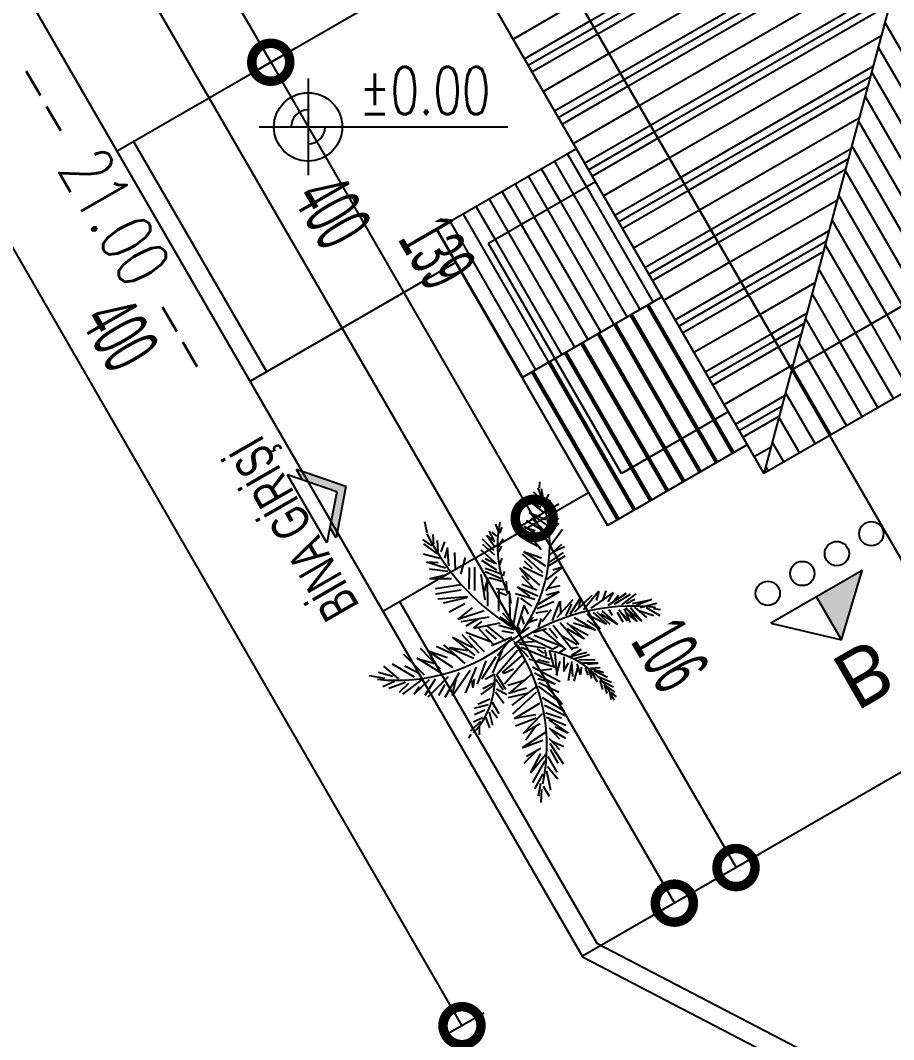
# Model space of a CAD drawing. Extents: x 3907.4 to 3911.57, y -3054.42 to -3053.7.
# Drawn here: x 3907.4806 to 3907.5265, y -3053.9527 to -3053.899 of the extents above; entities that cross this region are included whole.
import ezdxf
from ezdxf.enums import TextEntityAlignment as Align

# ---------------------------------------------------------------- set-up
doc = ezdxf.new("R2010")
doc.units = 0
doc.header["$LTSCALE"] = 2
doc.header["$MEASUREMENT"] = 0
doc.linetypes.add('ACAD_ISO03W100', pattern=[30, 12, -18])
doc.layers.get('0').update_dxf_attribs({"linetype": 'CONTINUOUS'})
for name, color, linetype in [('ARAZİ', 7, 'CONTINUOUS'), ('AĞAÇ', 9, 'CONTINUOUS'), ('MB', 11, 'CONTINUOUS'), ('OLÇÜ', 6, 'CONTINUOUS'), ('TEXT', 11, 'CONTINUOUS'), ('YAKLASMA', 6, 'CONTINUOUS'), ('ÇATI', 7, 'CONTINUOUS'), ('ÇATI TARAMA', 9, 'CONTINUOUS'), ('ÖLÇÜ İZİ', 9, 'CONTINUOUS')]:
    doc.layers.add(name, color=color, linetype=linetype)
doc.styles.add('İSİM', font='comicbd.ttf')
doc.styles.add('KAPı-PEN', font='simplex.shx', dxfattribs={"width": 0.7, "height": 10})
doc.styles.add('MAHAL', font='stylu.ttf', dxfattribs={"width": 0.7, "height": 20})
doc.styles.add('ÖLÇÜ', font='stylu.ttf', dxfattribs={"width": 0.5})

msp = doc.modelspace()

# ---------------------------------------------------------------- hatches: boundary and pattern name
at = {"layer": 'TEXT'}
for points in [[(3907.496860751379, -3053.925690677854), (3907.497177754909, -3053.926239767997), (3907.497699151517, -3053.92354277512), (3907.495102822713, -3053.922645723425), (3907.495419826243, -3053.923194813568), (3907.497222832357, -3053.923817766134)], [(3907.522486550626, -3053.929352860084), (3907.524892327323, -3053.927963944776), (3907.523797557723, -3053.931623689922)]]:
    msp.add_hatch(color=256, dxfattribs=at).paths.add_polyline_path(points)

# ---------------------------------------------------------------- linework, layer by layer
at = {"color": 0, "linetype": 'ByBlock', "const_width": 0.002}
for points in [[(3907.493867272793, -3053.901402531313, 1), (3907.493617280962, -3053.900969513894, 1)], [(3907.493617280962, -3053.900969513894, 1), (3907.493867272793, -3053.901402531313, 1)], [(3907.507741819403, -3053.925434998027, 1), (3907.507491827572, -3053.925001980608, 1)], [(3907.507491827572, -3053.925001980608, 1), (3907.507741819403, -3053.925434998027, 1)], [(3907.518116480382, -3053.943405220885, 1), (3907.518366472213, -3053.943838238303, 1)], [(3907.514868849745, -3053.945280159616, 1), (3907.515118841576, -3053.945713177034, 1)], [(3907.503686972601, -3053.951735738124, 1), (3907.503936964432, -3053.952168755543, 1)]]:
    msp.add_lwpolyline(points, format="xyb", close=True, dxfattribs=at)
at = {"layer": 'ARAZİ', "color": 7}
for p, q in [((3907.510184273352, -3053.948353011288), (3907.457686911353, -3053.857420951288)), ((3907.739140695352, -3054.067443851288), (3907.510184273352, -3053.948353011288))]:
    msp.add_line(p, q, dxfattribs=at)
at = {"layer": 'ARAZİ', "color": 2}
for p, q in [((3907.485650582591, -3053.905857560938), (3907.503837314158, -3053.895357904044)), ((3907.492650353854, -3053.91798204865), (3907.50347578931, -3053.91173225288)), ((3907.499650125116, -3053.930106536362), (3907.510475560573, -3053.923856740591))]:
    msp.add_line(p, q, dxfattribs=at)
at = {"layer": 'ARAZİ'}
for p, q in [((3907.486516617427, -3053.905357577277), (3907.49351638869, -3053.917482064988)), ((3907.500516159953, -3053.9296065527), (3907.510904481319, -3053.947600437074)), ((3907.510904481319, -3053.947600437074), (3907.612546435779, -3054.000469125491))]:
    msp.add_line(p, q, dxfattribs=at)
at = {"layer": 'AĞAÇ', "ltscale": 0.11}
for p, q in [((3907.507894909792, -3053.923611577154), (3907.507917413407, -3053.923292265924)), ((3907.507563119024, -3053.923829016428), (3907.508013986394, -3053.924223549946)), ((3907.507987426962, -3053.923643097141), (3907.508147198085, -3053.924489148139)), ((3907.508123184146, -3053.924914704431), (3907.507446569897, -3053.924374418624)), ((3907.507535268999, -3053.924427565109), (3907.507960597485, -3053.924624299059)), ((3907.50769573144, -3053.924046283578), (3907.508094487171, -3053.92454353642)), ((3907.508420267296, -3053.924262674861), (3907.50818532846, -3053.924649038235)), ((3907.508366751555, -3053.92394442119), (3907.508189439821, -3053.924314238709)), ((3907.508447248223, -3053.924264399312), (3907.508238795087, -3053.924675238321)), ((3907.508294357623, -3053.925575342933), (3907.507350684047, -3053.924909649981)), ((3907.507369519822, -3053.924915238337), (3907.508228072341, -3053.925285477399)), ((3907.508671461748, -3053.924667764999), (3907.508327636569, -3053.925325036652)), ((3907.501828599565, -3053.925389305973), (3907.501959069623, -3053.925967238068)), ((3907.507198278601, -3053.925327975101), (3907.508133218971, -3053.925892662237)), ((3907.508272152117, -3053.925994498968), (3907.507473408542, -3053.925206092917)), ((3907.508913876006, -3053.925473137526), (3907.50835356893, -3053.926159906895)), ((3907.508895307024, -3053.925227774402), (3907.508404066467, -3053.925682287479)), ((3907.505530820702, -3053.926447125786), (3907.505258973559, -3053.92589483605)), ((3907.505385698278, -3053.925938013329), (3907.505627753211, -3053.926161918404)), ((3907.5055786244, -3053.925526390986), (3907.505713917087, -3053.925908399914)), ((3907.505916354986, -3053.925676814349), (3907.505787424614, -3053.926004160053)), ((3907.508156825204, -3053.926333806414), (3907.507079312867, -3053.925656932707)), ((3907.507133983104, -3053.925707693889), (3907.507668193386, -3053.925850834209)), ((3907.509107557205, -3053.925814473151), (3907.508474164952, -3053.926665640536)), ((3907.501730260241, -3053.92633672092), (3907.502222760294, -3053.926659396558)), ((3907.501790711732, -3053.92656382424), (3907.502508647548, -3053.927083770814)), ((3907.502336553878, -3053.926577702507), (3907.502288113818, -3053.926062135141)), ((3907.502550582276, -3053.926960388381), (3907.502523116585, -3053.92638313153)), ((3907.50289547152, -3053.926459387487), (3907.502690722626, -3053.926985599574)), ((3907.505496304238, -3053.926912717896), (3907.504886100538, -3053.926315866413)), ((3907.505550157278, -3053.926754268536), (3907.505109444817, -3053.926126767118)), ((3907.505130728638, -3053.92613265516), (3907.505524255573, -3053.926461066194)), ((3907.505965483796, -3053.926312341766), (3907.505687655592, -3053.92676575448)), ((3907.507176722023, -3053.926344135495), (3907.507764110748, -3053.926673815872)), ((3907.507441385058, -3053.926175188891), (3907.507987918473, -3053.926853707871)), ((3907.508430082878, -3053.927149690359), (3907.509072117907, -3053.926576810272)), ((3907.501766985952, -3053.927089230223), (3907.502651435189, -3053.927321722664)), ((3907.503048712938, -3053.926770715579), (3907.502890392733, -3053.927312738821)), ((3907.503035968799, -3053.926747154973), (3907.503102306691, -3053.927716264534)), ((3907.503419483034, -3053.92701363627), (3907.503452946434, -3053.927906033508)), ((3907.505640164868, -3053.927633558469), (3907.504829728897, -3053.926897769565)), ((3907.505537183017, -3053.927156480415), (3907.504916205746, -3053.92659132027)), ((3907.505889144695, -3053.926692966224), (3907.505739303004, -3053.926977828103)), ((3907.508074246243, -3053.928095426057), (3907.506998569281, -3053.927109414402)), ((3907.508230890641, -3053.927735771023), (3907.507061167286, -3053.926975861129)), ((3907.50708759644, -3053.926987466147), (3907.507993043417, -3053.927295948301)), ((3907.508355468503, -3053.92757171012), (3907.509162181579, -3053.92702051385)), ((3907.509213971738, -3053.926714327448), (3907.508646339249, -3053.926974384095)), ((3907.501949873802, -3053.927512926791), (3907.502947196479, -3053.927818295375)), ((3907.501981949285, -3053.9275085117), (3907.502563280723, -3053.92755109856)), ((3907.503976219325, -3053.927281055142), (3907.503730625046, -3053.928156100943)), ((3907.505638273044, -3053.92795113985), (3907.504858264325, -3053.927437879905)), ((3907.505545120075, -3053.927601176119), (3907.505028073476, -3053.92735429672)), ((3907.505906593554, -3053.927317698709), (3907.505777346102, -3053.927697966867)), ((3907.507529630419, -3053.927875461395), (3907.507099422194, -3053.927470748685)), ((3907.50833389002, -3053.927736448712), (3907.509243602499, -3053.927185930129)), ((3907.50210222847, -3053.927874604092), (3907.503059451794, -3053.927994217165)), ((3907.502147278043, -3053.928394009096), (3907.503009293658, -3053.928182414266)), ((3907.504197113601, -3053.928949718744), (3907.504203855924, -3053.927816213615)), ((3907.504461693613, -3053.927796255573), (3907.504462201407, -3053.929014270929)), ((3907.505038400958, -3053.929511690813), (3907.504819707542, -3053.928180914747)), ((3907.505034744633, -3053.928010712189), (3907.505879066182, -3053.928386773038)), ((3907.505035692598, -3053.927851925674), (3907.505859416633, -3053.928132561094)), ((3907.506039994417, -3053.928017289016), (3907.505975059796, -3053.928260358077)), ((3907.507904675111, -3053.928746735181), (3907.506859530474, -3053.927822753585)), ((3907.506896324759, -3053.927855115858), (3907.507327008995, -3053.928455302032)), ((3907.508062838903, -3053.928280840995), (3907.507025425943, -3053.927789722803)), ((3907.509106083966, -3053.927793019366), (3907.508267918372, -3053.928436755772)), ((3907.509106751791, -3053.927791995398), (3907.508601799108, -3053.927943850705)), ((3907.503262997959, -3053.928407745334), (3907.502109337893, -3053.928410504786)), ((3907.503755498012, -3053.928730420975), (3907.502415274407, -3053.928927762197)), ((3907.505171898021, -3053.928336205979), (3907.504981554552, -3053.929048700422)), ((3907.505180580402, -3053.929852683415), (3907.505158625749, -3053.928348010275)), ((3907.505244488729, -3053.928329686386), (3907.505920575847, -3053.928524671499)), ((3907.506132207659, -3053.928526055963), (3907.506150600377, -3053.928991993582)), ((3907.506956003961, -3053.928251161195), (3907.507549435941, -3053.928867931623)), ((3907.507748644729, -3053.929003336217), (3907.506957325822, -3053.928699320566)), ((3907.508222325974, -3053.929027050657), (3907.508803598348, -3053.928278585892)), ((3907.50376414487, -3053.929008716625), (3907.502423917159, -3053.929206049495)), ((3907.505611380665, -3053.928914358472), (3907.506055555585, -3053.928959611231)), ((3907.506159481269, -3053.929277894419), (3907.505673801672, -3053.929094740758)), ((3907.505745547533, -3053.930114006682), (3907.505773255153, -3053.928918806158)), ((3907.506277330059, -3053.929035168419), (3907.506389823711, -3053.929692283253)), ((3907.506350302901, -3053.930612604106), (3907.50632805119, -3053.929159453077)), ((3907.507653065032, -3053.929487051373), (3907.506635079078, -3053.929191853629)), ((3907.507798306171, -3053.929312819631), (3907.50671956255, -3053.928842034765)), ((3907.50675079343, -3053.928854949698), (3907.507376027793, -3053.929340032245)), ((3907.508922354032, -3053.929093459925), (3907.507754224953, -3053.929796858658)), ((3907.508936159596, -3053.92909422931), (3907.508268228387, -3053.929268288569)), ((3907.508969111096, -3053.928768602841), (3907.508347847621, -3053.928919701757)), ((3907.509750398674, -3053.930149984879), (3907.510672438686, -3053.92925948116)), ((3907.510204337666, -3053.930029289162), (3907.511023981485, -3053.929035069445)), ((3907.510606467038, -3053.929959788222), (3907.511785692367, -3053.929122493193)), ((3907.511014486382, -3053.929076788545), (3907.510879846289, -3053.929549149307)), ((3907.51137920826, -3053.929032621627), (3907.511189788064, -3053.929589963246)), ((3907.511774125043, -3053.929128300981), (3907.51149206505, -3053.929615217818)), ((3907.511503545855, -3053.929800770971), (3907.512475549306, -3053.929168226114)), ((3907.511833514302, -3053.929741106201), (3907.512681237854, -3053.929221089338)), ((3907.512235030515, -3053.929774648459), (3907.512980065778, -3053.929202435261)), ((3907.504112319014, -3053.929351056253), (3907.502535564277, -3053.929485012038)), ((3907.502837546527, -3053.929678600004), (3907.504064518934, -3053.929384058405)), ((3907.503144944374, -3053.930146086657), (3907.503954021422, -3053.929709169474)), ((3907.50654520629, -3053.930747844983), (3907.506790320938, -3053.929368574099)), ((3907.506697867967, -3053.931057995288), (3907.507096871469, -3053.929782777516)), ((3907.507496416551, -3053.929846698055), (3907.506901530256, -3053.92942030153)), ((3907.507318806855, -3053.930268048481), (3907.507084724258, -3053.929792481894)), ((3907.508641131796, -3053.92961717586), (3907.507773661054, -3053.929992785013)), ((3907.5085838029, -3053.930595770217), (3907.508970785046, -3053.92960902138)), ((3907.508832048406, -3053.93042221372), (3907.509661562154, -3053.929500184106)), ((3907.508987486553, -3053.929591077456), (3907.508991221673, -3053.93026604957)), ((3907.509285675427, -3053.930353047447), (3907.50959835512, -3053.929736788929)), ((3907.509502464307, -3053.930272022731), (3907.51005351547, -3053.929410009261)), ((3907.510074232312, -3053.929404232597), (3907.509946799454, -3053.929969737494)), ((3907.512044600527, -3053.929285232637), (3907.511818018043, -3053.929570801554)), ((3907.512482658753, -3053.929704126805), (3907.512906371547, -3053.929469884827)), ((3907.512791657795, -3053.929706149076), (3907.513750725539, -3053.929516630107)), ((3907.513801773896, -3053.929503509215), (3907.513016839405, -3053.929793176706)), ((3907.514072018549, -3053.929699229077), (3907.513186558615, -3053.929941695741)), ((3907.503590270978, -3053.93053272153), (3907.504983529643, -3053.930078109931)), ((3907.503607896738, -3053.930537016894), (3907.504371459276, -3053.929929129822)), ((3907.506578315621, -3053.930896218517), (3907.505968334415, -3053.93021491433)), ((3907.508318885076, -3053.930109708922), (3907.507700273831, -3053.930208707582)), ((3907.508511796456, -3053.930037925948), (3907.50802729656, -3053.930663162012)), ((3907.510409110127, -3053.930236730938), (3907.511084191046, -3053.93103463014)), ((3907.510718416202, -3053.930187226209), (3907.511425562776, -3053.930789542078)), ((3907.510904063678, -3053.930147222985), (3907.511593328066, -3053.930786234406)), ((3907.512020047453, -3053.930805648064), (3907.511115981254, -3053.930264428316)), ((3907.511182530394, -3053.930087215193), (3907.512002239293, -3053.930813925852)), ((3907.511533158012, -3053.930017371229), (3907.511553514281, -3053.930058727388)), ((3907.511553514281, -3053.930058727388), (3907.511716659023, -3053.930338024598)), ((3907.512301671307, -3053.930692222668), (3907.5119957389, -3053.930174973609)), ((3907.512507982061, -3053.930642048604), (3907.512079000157, -3053.930031249495)), ((3907.512672189205, -3053.930678024888), (3907.512240576732, -3053.930232993979)), ((3907.512693011438, -3053.93070509102), (3907.512367642955, -3053.929991915606)), ((3907.513033160954, -3053.930666097708), (3907.512440110008, -3053.929930563235)), ((3907.512967263919, -3053.930610132884), (3907.512442559962, -3053.930172248722)), ((3907.513254222156, -3053.930604253037), (3907.512559567328, -3053.930056648843)), ((3907.51328048216, -3053.930647103054), (3907.512676949005, -3053.929942410879)), ((3907.513539205767, -3053.930442695904), (3907.51291409413, -3053.929902742323)), ((3907.5139130059, -3053.930357616941), (3907.51312364304, -3053.930088687732)), ((3907.514240158957, -3053.930354532533), (3907.513521614112, -3053.929937637512)), ((3907.514262657585, -3053.930035223745), (3907.51390246294, -3053.929981342254)), ((3907.50377499831, -3053.930647288501), (3907.505249371767, -3053.930409609386)), ((3907.504032301951, -3053.930888903668), (3907.504654950311, -3053.930505075513)), ((3907.504442352515, -3053.931012321859), (3907.505814027783, -3053.930722451295)), ((3907.50444270392, -3053.930996583593), (3907.504855709248, -3053.930657938886)), ((3907.506553576577, -3053.931085072121), (3907.505759775544, -3053.930867233649)), ((3907.50673505216, -3053.93101537954), (3907.505825511057, -3053.930402992089)), ((3907.507089077305, -3053.930792101531), (3907.506967868123, -3053.930389411088)), ((3907.507152917107, -3053.930907853553), (3907.507580906184, -3053.930422347685)), ((3907.507790950664, -3053.930549367962), (3907.50736785103, -3053.930680566738)), ((3907.507839994813, -3053.930961886219), (3907.507997256479, -3053.930499196339)), ((3907.509635442967, -3053.932158706501), (3907.508613108073, -3053.930863897471)), ((3907.508974529895, -3053.93071168177), (3907.509966945599, -3053.931841417538)), ((3907.510277477971, -3053.931585826414), (3907.509345206773, -3053.930734720962)), ((3907.510457837441, -3053.93140055565), (3907.509499447814, -3053.930866742791)), ((3907.510785411112, -3053.931084619499), (3907.509686338114, -3053.930736077352)), ((3907.509717723965, -3053.930448619765), (3907.510836562832, -3053.931105151792)), ((3907.511026158265, -3053.93102412603), (3907.510416021771, -3053.93060896122)), ((3907.51139970312, -3053.930801585801), (3907.510595704835, -3053.930385151649)), ((3907.504723396824, -3053.932316952744), (3907.503812397933, -3053.931352624906)), ((3907.504022564795, -3053.931222435714), (3907.505306907438, -3053.931711832311)), ((3907.505488170209, -3053.931889141349), (3907.504649029342, -3053.93096651269)), ((3907.505623849283, -3053.931591181708), (3907.50507059567, -3053.931092927306)), ((3907.505133495697, -3053.930907849477), (3907.506097219389, -3053.931666414793)), ((3907.506521481365, -3053.931273240167), (3907.505924754732, -3053.931155984035)), ((3907.506439993826, -3053.931651386746), (3907.507373049902, -3053.930956543702)), ((3907.506880931177, -3053.931151413542), (3907.506779158095, -3053.930944649455)), ((3907.507552416032, -3053.931241242619), (3907.508270075644, -3053.931025418264)), ((3907.507610883387, -3053.931382893627), (3907.509049510538, -3053.931959078626)), ((3907.508065741692, -3053.931107638511), (3907.509285433473, -3053.93212550482)), ((3907.508845964373, -3053.931545550457), (3907.508406193228, -3053.931017120646)), ((3907.509881160264, -3053.931877779728), (3907.509023300187, -3053.931391176047)), ((3907.510247506929, -3053.931562101275), (3907.509351100533, -3053.931036443339)), ((3907.502467326274, -3053.931949278085), (3907.503410622995, -3053.932413170764)), ((3907.502841011725, -3053.931882134917), (3907.503968186335, -3053.932868481242)), ((3907.504506301791, -3053.932449493661), (3907.503306966255, -3053.931472983509)), ((3907.503346281317, -3053.931497297782), (3907.504351338702, -3053.9320081503)), ((3907.505001863516, -3053.932256944952), (3907.504182768659, -3053.931427180299)), ((3907.506433152982, -3053.931478066965), (3907.505367630733, -3053.931943647848)), ((3907.50655099346, -3053.931518218531), (3907.505618172151, -3053.932173679944)), ((3907.506321914474, -3053.931650608453), (3907.505679463036, -3053.932457608924)), ((3907.50570561623, -3053.932771721389), (3907.50666045595, -3053.931896380072)), ((3907.506518479491, -3053.93169127644), (3907.507292976292, -3053.9325075457)), ((3907.506730598464, -3053.931763544172), (3907.507793776469, -3053.93169173642)), ((3907.506848141029, -3053.931836207836), (3907.5082167546, -3053.932061561618)), ((3907.507239592492, -3053.931462908428), (3907.508554254941, -3053.932100111134)), ((3907.50856788451, -3053.932110534618), (3907.508878563344, -3053.931957612798)), ((3907.501832350844, -3053.93348312), (3907.500757282935, -3053.932394056793)), ((3907.502678847219, -3053.933169200332), (3907.50162444667, -3053.932069974639)), ((3907.501984330199, -3053.932175374775), (3907.503318126704, -3053.933060028388)), ((3907.502031568213, -3053.9322024408), (3907.503053099307, -3053.932550475906)), ((3907.50313891041, -3053.932018045128), (3907.504443703786, -3053.932583046934)), ((3907.503180301334, -3053.932023759216), (3907.504109890011, -3053.932185002481)), ((3907.505918996556, -3053.932190808417), (3907.505417602704, -3053.933362296947)), ((3907.505650316623, -3053.933438965471), (3907.506744477272, -3053.932153700682)), ((3907.505933083752, -3053.933363786836), (3907.506956570966, -3053.932454655948)), ((3907.506929561949, -3053.932001624115), (3907.508450219073, -3053.932640173848)), ((3907.508129296732, -3053.932324993953), (3907.507781428399, -3053.932100395425)), ((3907.508180428675, -3053.932151042307), (3907.508238664636, -3053.932487155611)), ((3907.508404039942, -3053.932169722554), (3907.508648295882, -3053.933058002545)), ((3907.508704171196, -3053.932343862196), (3907.508800561367, -3053.933498037986)), ((3907.508919536881, -3053.932302222981), (3907.509213214461, -3053.932114761126)), ((3907.51039103845, -3053.932286019744), (3907.50949480052, -3053.93251259159)), ((3907.510081296115, -3053.932127350914), (3907.509583089055, -3053.932449926765)), ((3907.50993659186, -3053.93201618276), (3907.509600661226, -3053.932074247527)), ((3907.510519335737, -3053.932415993391), (3907.509743658649, -3053.932626131332)), ((3907.499672103143, -3053.933005260857), (3907.500461283799, -3053.933669949809)), ((3907.50012604128, -3053.932884575936), (3907.501285895537, -3053.933572284931)), ((3907.500794928814, -3053.932991995898), (3907.501482945441, -3053.933346869212)), ((3907.502698283319, -3053.933365126687), (3907.50144621973, -3053.932594359912)), ((3907.501486230951, -3053.932625564203), (3907.502399803474, -3053.932872040112)), ((3907.50463125086, -3053.933954846935), (3907.505081444979, -3053.932731490828)), ((3907.505587493924, -3053.932508097379), (3907.504838783828, -3053.933698578121)), ((3907.50604939051, -3053.933946563099), (3907.507134846359, -3053.932686917829)), ((3907.507337880599, -3053.932622594061), (3907.508736106327, -3053.933064548101)), ((3907.508401456849, -3053.932824352881), (3907.507799190232, -3053.932672197102)), ((3907.508793768244, -3053.933476580972), (3907.508976456849, -3053.932748522275)), ((3907.509167308111, -3053.933254043188), (3907.509425692123, -3053.932836797184)), ((3907.50917638441, -3053.932519116654), (3907.509171777258, -3053.933293859347)), ((3907.509420151723, -3053.93376772493), (3907.509572654493, -3053.932899825876)), ((3907.509643481285, -3053.933555201897), (3907.509596567344, -3053.93276291048)), ((3907.510048451669, -3053.933463154502), (3907.509871190566, -3053.93288522754)), ((3907.51081894959, -3053.932676204417), (3907.509967017841, -3053.932687854402)), ((3907.510990013225, -3053.932849495414), (3907.510043533696, -3053.932843305442)), ((3907.510968649584, -3053.932870159571), (3907.510417729824, -3053.932928627311)), ((3907.49891720377, -3053.933505270707), (3907.499730105267, -3053.933644556123)), ((3907.499396084718, -3053.933325633314), (3907.500178018607, -3053.933540212504)), ((3907.501482945441, -3053.933346869212), (3907.501503297578, -3053.933388217017)), ((3907.502031603197, -3053.934617972156), (3907.503098880218, -3053.933553228341)), ((3907.502917283719, -3053.934644375756), (3907.503687266145, -3053.933340672625)), ((3907.503309232928, -3053.934554192556), (3907.504244199553, -3053.933220657041)), ((3907.503989833956, -3053.934424681379), (3907.504574782042, -3053.933057938274)), ((3907.505031227216, -3053.933691590382), (3907.505508969779, -3053.933430048337)), ((3907.505625243826, -3053.933451981261), (3907.506107460988, -3053.934217383581)), ((3907.50599591117, -3053.933401473882), (3907.506526567902, -3053.933140274901)), ((3907.506311692188, -3053.934436143145), (3907.507464006239, -3053.933442266487)), ((3907.507520768449, -3053.933046290629), (3907.5089788317, -3053.933818401986)), ((3907.508720410138, -3053.933971284581), (3907.507632103596, -3053.933376782613)), ((3907.508547523107, -3053.933174670471), (3907.507996903901, -3053.933234588315)), ((3907.509722433672, -3053.93379297706), (3907.509904891496, -3053.933103706569)), ((3907.510073452519, -3053.93344615828), (3907.510098975023, -3053.933066181796)), ((3907.510461406466, -3053.933474463485), (3907.510308883918, -3053.933077473312)), ((3907.510640972745, -3053.933665028678), (3907.510497723223, -3053.933156187696)), ((3907.510949607548, -3053.933856431717), (3907.510557747009, -3053.933191010612)), ((3907.511288095484, -3053.933367962357), (3907.510575265641, -3053.933139479263)), ((3907.511083579597, -3053.933103653553), (3907.510579323488, -3053.933139152593)), ((3907.511467405558, -3053.933601562018), (3907.510763843777, -3053.93326123056)), ((3907.499634832578, -3053.934076744279), (3907.500264847056, -3053.933792322327)), ((3907.499963881737, -3053.934171638907), (3907.500831041364, -3053.933847548399)), ((3907.500529150888, -3053.934381437619), (3907.501016070742, -3053.933910590818)), ((3907.501190008832, -3053.934107527085), (3907.501696978802, -3053.933729552642)), ((3907.501301037827, -3053.93448953527), (3907.502098797059, -3053.933711570344)), ((3907.501304742558, -3053.934455273637), (3907.501562895763, -3053.934076815842)), ((3907.501867232134, -3053.934544761342), (3907.502418283273, -3053.933682747872)), ((3907.502588234584, -3053.934549481125), (3907.502921270547, -3053.93397457877)), ((3907.503297175169, -3053.934538128638), (3907.503511434496, -3053.933717181063)), ((3907.504385310751, -3053.934118552098), (3907.504348615087, -3053.933769200543)), ((3907.504393185543, -3053.934149085686), (3907.504478282175, -3053.933696223628)), ((3907.504825326857, -3053.934505424601), (3907.505579958729, -3053.933949262267)), ((3907.504901352986, -3053.934177730949), (3907.505559360359, -3053.933853847635)), ((3907.505980105359, -3053.93428007036), (3907.505591989132, -3053.933705845255)), ((3907.506223804563, -3053.934006446069), (3907.507101604671, -3053.933748417597)), ((3907.506453358973, -3053.935070441277), (3907.507759613316, -3053.934086131757)), ((3907.508728844673, -3053.933953010016), (3907.507799948437, -3053.933675402137)), ((3907.509105621083, -3053.935014614867), (3907.507844296619, -3053.934068606436)), ((3907.508903302095, -3053.9343949895), (3907.507855703984, -3053.933883191498)), ((3907.509079452145, -3053.93497936777), (3907.508239686432, -3053.934058426795)), ((3907.511680978455, -3053.933861215634), (3907.511011423243, -3053.933589972597)), ((3907.511222695046, -3053.93423699634), (3907.511096441791, -3053.933762697834)), ((3907.511782745279, -3053.934111534525), (3907.511207994909, -3053.933815086179)), ((3907.511453782443, -3053.934445110253), (3907.511310275858, -3053.933979314538)), ((3907.511867250534, -3053.934370339499), (3907.511404562445, -3053.934040191407)), ((3907.500703698032, -3053.934475322336), (3907.501190008832, -3053.934107527085)), ((3907.506007696905, -3053.934978975564), (3907.505577440128, -3053.934372716059)), ((3907.506179706746, -3053.93452487184), (3907.505631293168, -3053.934214266699)), ((3907.506250993903, -3053.934650541463), (3907.507330310641, -3053.934409346587)), ((3907.506260038591, -3053.934433374036), (3907.507200056892, -3053.934144720635)), ((3907.506484875935, -3053.935524273887), (3907.507749375628, -3053.934368513539)), ((3907.511675600947, -3053.934765083331), (3907.51160886728, -3053.934411693388)), ((3907.511951759896, -3053.934629152825), (3907.511686409698, -3053.934394984956)), ((3907.504461334753, -3053.935212355805), (3907.505213760997, -3053.935026716454)), ((3907.504652999081, -3053.935012461578), (3907.505279013554, -3053.934730714139)), ((3907.505771687231, -3053.935517347578), (3907.505426023694, -3053.934922236863)), ((3907.507899747236, -3053.934977192154), (3907.506551738269, -3053.935790050853)), ((3907.508036444513, -3053.934667555456), (3907.509206473996, -3053.935375949147)), ((3907.508157649564, -3053.93507023754), (3907.509246267221, -3053.935613220865)), ((3907.504425244401, -3053.935942596043), (3907.504892218332, -3053.935712742897)), ((3907.50446990272, -3053.93555118745), (3907.505011010125, -3053.935311232827)), ((3907.5052698789, -3053.936265726087), (3907.505072165231, -3053.935703334877)), ((3907.505440005987, -3053.936129209652), (3907.505253695942, -3053.935429273839)), ((3907.505675067695, -3053.935749624152), (3907.505360140228, -3053.935324103235)), ((3907.506577916325, -3053.935746564143), (3907.507703440015, -3053.935559974538)), ((3907.507034838439, -3053.936554966646), (3907.508050631747, -3053.935500278937)), ((3907.508227361098, -3053.935472593316), (3907.509049830478, -3053.935735593384)), ((3907.508256973279, -3053.93568919357), (3907.509284522129, -3053.936108108418)), ((3907.504284909549, -3053.936407497146), (3907.504806367429, -3053.935913330578)), ((3907.50473859627, -3053.936632786684), (3907.504741114872, -3053.936209332892)), ((3907.506622045093, -3053.936150274068), (3907.507725735241, -3053.935723041296)), ((3907.50705411507, -3053.93651772021), (3907.507933300089, -3053.936026962498)), ((3907.507176011611, -3053.936883151415), (3907.507676532625, -3053.936172680261)), ((3907.508379716623, -3053.935834259821), (3907.509395244116, -3053.9365416436)), ((3907.509357176938, -3053.936525026973), (3907.508723124586, -3053.936218315295)), ((3907.504176890496, -3053.936777326674), (3907.504294421351, -3053.936587533924)), ((3907.506996189051, -3053.937299354559), (3907.508250195484, -3053.936468761118)), ((3907.508408101627, -3053.93625695727), (3907.508950566023, -3053.936837580974)), ((3907.509285678287, -3053.936811609979), (3907.508520684682, -3053.936356634523)), ((3907.507026283576, -3053.937285589554), (3907.508075415334, -3053.936904543522)), ((3907.507217370607, -3053.937752319815), (3907.507972115131, -3053.937322803612)), ((3907.508404732947, -3053.936823708614), (3907.508947197319, -3053.937404332317)), ((3907.508444521185, -3053.937060982774), (3907.509138425044, -3053.938157851532)), ((3907.509174488308, -3053.93725308567), (3907.508540209257, -3053.93698517055)), ((3907.507091087722, -3053.938123875324), (3907.507785460601, -3053.937414678401)), ((3907.507416039258, -3053.938628753529), (3907.508217455673, -3053.937658261597)), ((3907.507452813129, -3053.938583963442), (3907.507962608807, -3053.937617547451)), ((3907.508816485332, -3053.938598857595), (3907.508357891247, -3053.937771458232)), ((3907.508452856928, -3053.937390797069), (3907.508860566525, -3053.938114818568)), ((3907.50754130729, -3053.939143114357), (3907.508189803376, -3053.937991884857)), ((3907.508865840597, -3053.93895985721), (3907.508313502165, -3053.938307035051)), ((3907.507641983817, -3053.939477576355), (3907.508083019347, -3053.938684470504)), ((3907.508491483068, -3053.9395550988), (3907.508270954301, -3053.938533460683)), ((3907.507845111274, -3053.939846949497), (3907.507960348637, -3053.939171537807)), ((3907.508417486792, -3053.939874072921), (3907.508111549421, -3053.939356826307)), ((3907.507862525883, -3053.939795708019), (3907.507845111274, -3053.939846949497)), ((3907.507982984755, -3053.940190684194), (3907.508007629874, -3053.939510718812))]:
    msp.add_line(p, q, dxfattribs=at)
for centre, radius, start, end in [((3907.500645887795, -3053.926633196578), 0.00778649265535209, 322.5725461958405, 22.90861962524817), ((3907.511809652522, -3053.926671387019), 0.006128450478477903, 168.1362046502053, 204.5210194184618), ((3907.512850595269, -3053.920607046811), 0.01216089066489121, 206.5046703563819, 240.4488366489103), ((3907.512798600756, -3053.940603679047), 0.01076290751470123, 83.60053207977502, 125.4435914716125), ((3907.500388238544, -3053.924281070906), 0.009471520430281141, 263.788425458752, 309.9425189262446), ((3907.49889028885, -3053.937177847597), 0.009394352003358811, 347.5030414266026, 34.82409241386544), ((3907.50754666925, -3053.9369173191), 0.004791974564693866, 26.33388471672891, 78.8211907649693), ((3907.501540797825, -3053.93374199989), 0.003994971731047288, 316.2075693880121, 4.798831797140857)]:
    msp.add_arc(centre, radius, start, end, dxfattribs=at)
at = {"layer": 'MB', "linetype": 'ACAD_ISO03W100', "ltscale": 0.4}
for p in [(3907.507301453504, -3053.893357969398), (3907.528537296225, -3053.913140574988)]:
    msp.add_line(p, (3907.521176000114, -3053.917390436111), dxfattribs=at)
at = {"layer": 'MB', "color": 2, "linetype": 'ACAD_ISO03W100', "ltscale": 0.4}
for p, q in [((3907.510837085421, -3053.907482391756), (3907.505207858983, -3053.910732285556)), ((3907.512207630246, -3053.922856773268), (3907.505207858983, -3053.910732285556)), ((3907.517836856684, -3053.919606879467), (3907.512207630246, -3053.922856773268))]:
    msp.add_line(p, q, dxfattribs=at)
at = {"layer": 'OLÇÜ', "color": 6}
for p, q in [((3907.478242783367, -3053.874338942671), (3907.493742276878, -3053.901186022603)), ((3907.47499515273, -3053.876213881402), (3907.51499384566, -3053.945496668325)), ((3907.463813275586, -3053.88266945991), (3907.503811968517, -3053.951952246833)), ((3907.495041329132, -3053.900436047111), (3907.492876242041, -3053.901686006265)), ((3907.495041329132, -3053.900436047111), (3907.492876242041, -3053.901686006265)), ((3907.493742276878, -3053.901186022603), (3907.507616823488, -3053.925218489318)), ((3907.508915875742, -3053.924468513825), (3907.506750788651, -3053.925718472979)), ((3907.508915875742, -3053.924468513825), (3907.506750788651, -3053.925718472979)), ((3907.507616823488, -3053.925218489318), (3907.518241476298, -3053.943621729594)), ((3907.519540528552, -3053.942871754101), (3907.517375441461, -3053.944121713256)), ((3907.515859880497, -3053.944996684663), (3907.514127810824, -3053.945996651987)), ((3907.504953572991, -3053.951293169899), (3907.50294593368, -3053.952452230495))]:
    msp.add_line(p, q, dxfattribs=at)
at = {"layer": 'TEXT', "color": 2}
for p, q in [((3907.49570821209, -3053.90204384446), (3907.49570821209, -3053.907138696812)), ((3907.493127211078, -3053.904591270636), (3907.506231181656, -3053.904591270636))]:
    msp.add_line(p, q, dxfattribs=at)
at = {"layer": 'TEXT'}
for p, q in [((3907.495419826243, -3053.923194813568), (3907.495102822713, -3053.922645723425)), ((3907.497699151517, -3053.92354277512), (3907.495102822713, -3053.922645723425)), ((3907.496701435748, -3053.926514759011), (3907.494626503553, -3053.922920714439)), ((3907.497222832357, -3053.923817766134), (3907.494626503553, -3053.922920714439)), ((3907.497222832357, -3053.923817766134), (3907.496701435748, -3053.926514759011)), ((3907.497699151517, -3053.92354277512), (3907.497177754909, -3053.926239767997)), ((3907.497177754909, -3053.926239767997), (3907.496860751379, -3053.925690677854)), ((3907.524892327323, -3053.927963944776), (3907.520080773929, -3053.930741775393)), ((3907.523797557723, -3053.931623689922), (3907.524892327323, -3053.927963944776)), ((3907.523797557723, -3053.931623689922), (3907.522486550626, -3053.929352860084)), ((3907.520080773929, -3053.930741775393), (3907.523797557723, -3053.931623689922))]:
    msp.add_line(p, q, dxfattribs=at)
at = {"layer": 'TEXT', "color": 2}
msp.add_circle((3907.49570821209, -3053.904591270636), 0.0018, dxfattribs=at)
at = {"layer": 'TEXT'}
for centre in [(3907.525370637944, -3053.926024034267), (3907.523551964787, -3053.927073999957), (3907.52173329163, -3053.928123965646), (3907.519914618474, -3053.929173931335)]:
    msp.add_circle(centre, 0.0006400000000001254, dxfattribs=at)
at = {"layer": 'TEXT', "color": 2}
for start, end in [(90, 180), (270, 0)]:
    msp.add_arc((3907.49570821209, -3053.904591270636), 0.0009000000000000001, start, end, dxfattribs=at)
at = {"layer": 'YAKLASMA', "linetype": 'ACAD_ISO03W100', "ltscale": 0.4}
msp.add_line((3907.528189472529, -3053.929538655949), (3907.487559480059, -3053.859162378506), dxfattribs=at)
at = {"layer": 'ÇATI', "ltscale": 0.5}
for p in [(3907.501837379511, -3053.891893764698), (3907.526254960166, -3053.898436929449), (3907.527073091525, -3053.91860464898)]:
    msp.add_line(p, (3907.519711795415, -3053.922854510104), dxfattribs=at)
at = {"layer": 'ÇATI', "color": 11, "ltscale": 0.5}
for p, q in [((3907.509837118097, -3053.905750322082), (3907.502475821987, -3053.910000183207)), ((3907.509837118097, -3053.905750322082), (3907.502475821987, -3053.910000183206)), ((3907.502475821987, -3053.910000183207), (3907.511475527896, -3053.925588810264)), ((3907.502475821987, -3053.910000183206), (3907.511475527896, -3053.925588810264)), ((3907.506975674942, -3053.917794496735), (3907.514336971052, -3053.913544635611)), ((3907.518836824007, -3053.92133894914), (3907.511475527896, -3053.925588810264))]:
    msp.add_line(p, q, dxfattribs=at)
at = {"layer": 'ÇATI TARAMA'}
for p, q in [((3907.510559956368, -3053.899002107818), (3907.516204094788, -3053.895743604955)), ((3907.510758387383, -3053.899345815395), (3907.51674623338, -3053.895888881515)), ((3907.510956818399, -3053.89968952297), (3907.517288371972, -3053.896034158076)), ((3907.511552111446, -3053.900720645697), (3907.518914787746, -3053.896469987756)), ((3907.512147404493, -3053.901751768425), (3907.52054120352, -3053.896905817436)), ((3907.512345835509, -3053.902095476), (3907.521083342112, -3053.897051093996)), ((3907.512544266524, -3053.902439183576), (3907.521625480703, -3053.897196370556)), ((3907.506500523974, -3053.899970919738), (3907.50996466332, -3053.897970985091)), ((3907.513139559572, -3053.903470306303), (3907.523251896478, -3053.897632200236)), ((3907.513734852619, -3053.90450142903), (3907.524878312252, -3053.898068029916)), ((3907.513933283634, -3053.904845136607), (3907.525420450843, -3053.898213306476)), ((3907.51413171465, -3053.905188844182), (3907.525962589435, -3053.898358583036)), ((3907.507095817021, -3053.901002042465), (3907.510559956368, -3053.899002107818)), ((3907.526080731862, -3053.899087109267), (3907.530330592986, -3053.906448405378)), ((3907.507294248037, -3053.901345750041), (3907.510758387383, -3053.899345815395)), ((3907.507492679053, -3053.901689457617), (3907.510956818399, -3053.89968952297)), ((3907.514727007697, -3053.906219966909), (3907.525897476899, -3053.899770974492)), ((3907.5080879721, -3053.902720580344), (3907.511552111446, -3053.900720645697)), ((3907.525732068118, -3053.900388241887), (3907.529981929242, -3053.907749537997)), ((3907.508683265147, -3053.903751703071), (3907.512147404493, -3053.901751768425)), ((3907.515322300745, -3053.907251089637), (3907.525461647219, -3053.901397390267)), ((3907.525383404374, -3053.901689374507), (3907.529633265498, -3053.909050670617)), ((3907.508881696162, -3053.904095410647), (3907.512345835509, -3053.902095476)), ((3907.51552073176, -3053.907594797212), (3907.525316370659, -3053.901939528858)), ((3907.509080127179, -3053.904439118222), (3907.512544266524, -3053.902439183576)), ((3907.515719162776, -3053.907938504788), (3907.525171094099, -3053.90248166745)), ((3907.509675420225, -3053.90547024095), (3907.513139559572, -3053.903470306303)), ((3907.52503474063, -3053.902990507126), (3907.529284601754, -3053.910351803237)), ((3907.510270713273, -3053.906501363677), (3907.513734852619, -3053.90450142903)), ((3907.516314455823, -3053.908969627515), (3907.524735264419, -3053.904108083224)), ((3907.524686076886, -3053.904291639745), (3907.52893593801, -3053.911652935856)), ((3907.510469144288, -3053.906845071253), (3907.513933283634, -3053.904845136607)), ((3907.510667575304, -3053.907188778829), (3907.51413171465, -3053.905188844182)), ((3907.524337413142, -3053.905592772365), (3907.528587274266, -3053.912954068475)), ((3907.509369704316, -3053.906020171798), (3907.510369671639, -3053.907752241471)), ((3907.51690974887, -3053.910000750242), (3907.524299434739, -3053.905734498998)), ((3907.508682289164, -3053.906417033829), (3907.509682256487, -3053.908149103503)), ((3907.511262868351, -3053.908219901556), (3907.514727007697, -3053.906219966909)), ((3907.517108179886, -3053.910344457819), (3907.524154158179, -3053.90627663759)), ((3907.507307458861, -3053.907210757892), (3907.508307426185, -3053.908942827565)), ((3907.507994874013, -3053.906813895861), (3907.508994841336, -3053.908545965534)), ((3907.511858161398, -3053.909251024283), (3907.515322300745, -3053.907251089637)), ((3907.517306610901, -3053.910688165394), (3907.524008881619, -3053.906818776181)), ((3907.523988749398, -3053.906893904984), (3907.52783064032, -3053.91354854519)), ((3907.50662004371, -3053.907607619924), (3907.507620011033, -3053.909339689597)), ((3907.510369671639, -3053.907752241471), (3907.51386955727, -3053.913814485327)), ((3907.512056592414, -3053.909594731859), (3907.51552073176, -3053.907594797212)), ((3907.505932628558, -3053.908004481955), (3907.506932595882, -3053.909736551628)), ((3907.509682256487, -3053.908149103503), (3907.513182142119, -3053.914211347358)), ((3907.51225502343, -3053.909938439434), (3907.515719162776, -3053.907938504788)), ((3907.523640085654, -3053.908195037604), (3907.527005742138, -3053.914024779627)), ((3907.504557798256, -3053.908798206018), (3907.505557765578, -3053.910530275691)), ((3907.505245213407, -3053.908401343986), (3907.50624518073, -3053.910133413659)), ((3907.508994841336, -3053.908545965534), (3907.512494726967, -3053.91460820939)), ((3907.517901903949, -3053.911719288121), (3907.523573051939, -3053.908445191956)), ((3907.503870383104, -3053.909195068049), (3907.508370236058, -3053.916989381578)), ((3907.507620011033, -3053.909339689597), (3907.511119896665, -3053.915401933452)), ((3907.508307426185, -3053.908942827565), (3907.511807311816, -3053.915005071421)), ((3907.512850316477, -3053.910969562162), (3907.516314455823, -3053.908969627515)), ((3907.503182967952, -3053.909591930081), (3907.507682820907, -3053.91738624361)), ((3907.506932595882, -3053.909736551628), (3907.510432481513, -3053.915798795484)), ((3907.52329142191, -3053.909496170224), (3907.526180843956, -3053.914501014065)), ((3907.502495552801, -3053.909988792112), (3907.506995405755, -3053.917783105641)), ((3907.50624518073, -3053.910133413659), (3907.509745066362, -3053.916195657515)), ((3907.513445609524, -3053.912000684889), (3907.51690974887, -3053.910000750242)), ((3907.51364404054, -3053.912344392465), (3907.517108179886, -3053.910344457819)), ((3907.518497196996, -3053.912750410849), (3907.523137222259, -3053.91007160773)), ((3907.505557765578, -3053.910530275691), (3907.50905765121, -3053.916592519547)), ((3907.513842471556, -3053.912688100041), (3907.517306610901, -3053.910688165394)), ((3907.518695628012, -3053.913094118424), (3907.522991945699, -3053.910613746321)), ((3907.522942758165, -3053.910797302843), (3907.525355945774, -3053.914977248503)), ((3907.518894059027, -3053.913437826), (3907.522846669139, -3053.911155884913)), ((3907.514437764602, -3053.913719222768), (3907.517901903949, -3053.911719288121)), ((3907.522594094421, -3053.912098435463), (3907.524531047593, -3053.91545348294)), ((3907.51503305765, -3053.914750345495), (3907.518497196996, -3053.912750410849)), ((3907.515231488665, -3053.915094053071), (3907.518695628012, -3053.913094118424)), ((3907.519489352074, -3053.914468948728), (3907.522410839459, -3053.912782300687)), ((3907.515429919681, -3053.915437760647), (3907.518894059027, -3053.913437826)), ((3907.522245430677, -3053.913399568082), (3907.523706149411, -3053.915929717378)), ((3907.513537190002, -3053.914006369298), (3907.517037075634, -3053.920068613154)), ((3907.513581587487, -3053.913980737515), (3907.517081473119, -3053.92004298137)), ((3907.513625984973, -3053.913955105731), (3907.517125870604, -3053.920017349587)), ((3907.512671155166, -3053.91450635296), (3907.516171040797, -3053.920568596815)), ((3907.512715552651, -3053.914480721176), (3907.516215438282, -3053.920542965032)), ((3907.512759950136, -3053.914455089393), (3907.516259835767, -3053.920517333249)), ((3907.516025212728, -3053.916468883374), (3907.519489352074, -3053.914468948728)), ((3907.520084645122, -3053.915500071455), (3907.521975009779, -3053.914408716462)), ((3907.521896766933, -3053.914700700701), (3907.522881251229, -3053.916405951816)), ((3907.526180843956, -3053.914501014065), (3907.527541283033, -3053.916857466334)), ((3907.511805120329, -3053.915006336621), (3907.515305005961, -3053.921068580477)), ((3907.511849517814, -3053.914980704838), (3907.515349403446, -3053.921042948694)), ((3907.511893915299, -3053.914955073055), (3907.515393800931, -3053.921017316911)), ((3907.520283076137, -3053.915843779031), (3907.521829733219, -3053.914950855053)), ((3907.525355945774, -3053.914977248503), (3907.527192619289, -3053.918158598954)), ((3907.510939085493, -3053.915506320283), (3907.514438971124, -3053.921568564139)), ((3907.510983482978, -3053.9154806885), (3907.514483368609, -3053.921542932355)), ((3907.511027880463, -3053.915455056716), (3907.514527766094, -3053.921517300572)), ((3907.516620505775, -3053.917500006101), (3907.520084645122, -3053.915500071455)), ((3907.516818936791, -3053.917843713677), (3907.520283076137, -3053.915843779031)), ((3907.520481507153, -3053.916187486606), (3907.521684456658, -3053.915492993644)), ((3907.524531047593, -3053.91545348294), (3907.526530982239, -3053.918917622287)), ((3907.510073050656, -3053.916006303944), (3907.513572936288, -3053.9220685478)), ((3907.510117448142, -3053.915980672161), (3907.513617333773, -3053.922042916017)), ((3907.510161845626, -3053.915955040378), (3907.513661731258, -3053.922017284234)), ((3907.517017367807, -3053.918187421253), (3907.520481507153, -3053.916187486606)), ((3907.521548103189, -3053.916001833321), (3907.522056353047, -3053.916882186254)), ((3907.523706149411, -3053.915929717378), (3907.525706084057, -3053.919393856724)), ((3907.50920701582, -3053.916506287606), (3907.512706901451, -3053.922568531462)), ((3907.509251413305, -3053.916480655823), (3907.512751298936, -3053.922542899679)), ((3907.50929581079, -3053.91645502404), (3907.512795696422, -3053.922517267896)), ((3907.522056353047, -3053.916882186254), (3907.524056287693, -3053.9203463256)), ((3907.522881251229, -3053.916405951816), (3907.524881185876, -3053.919870091162)), ((3907.507563741117, -3053.917454991363), (3907.512063594072, -3053.925249304892)), ((3907.508340980983, -3053.917006271268), (3907.512840833938, -3053.924800584797)), ((3907.508385378468, -3053.916980639485), (3907.512885231423, -3053.924774953014)), ((3907.508429775954, -3053.916955007701), (3907.512929628908, -3053.92474932123)), ((3907.517612660854, -3053.91921854398), (3907.5210768002, -3053.917218609333)), ((3907.5210768002, -3053.917218609333), (3907.521248626978, -3053.917119409419)), ((3907.521199439445, -3053.917302965941), (3907.521231454865, -3053.917358420691)), ((3907.521231454865, -3053.917358420691), (3907.523231389512, -3053.920822560037)), ((3907.507474946146, -3053.917506254929), (3907.511974799101, -3053.925300568458)), ((3907.507519343632, -3053.917480623146), (3907.512019196587, -3053.925274936675)), ((3907.518207953901, -3053.920249666707), (3907.520812797298, -3053.918745825194)), ((3907.520850775701, -3053.91860409856), (3907.52240649133, -3053.921298794475)), ((3907.518406384917, -3053.920593374283), (3907.520667520738, -3053.919287963785)), ((3907.517037075634, -3053.920068613154), (3907.518037042957, -3053.921800682827)), ((3907.517081473119, -3053.92004298137), (3907.518081440442, -3053.921775051044)), ((3907.517125870604, -3053.920017349587), (3907.518125837928, -3053.92174941926)), ((3907.518604815933, -3053.920937081859), (3907.520522244178, -3053.919830102376)), ((3907.520502111957, -3053.91990523118), (3907.521581593148, -3053.921775028913)), ((3907.516171040797, -3053.920568596815), (3907.51717100812, -3053.922300666488)), ((3907.516215438282, -3053.920542965032), (3907.517215405606, -3053.922275034705)), ((3907.516259835767, -3053.920517333249), (3907.517259803091, -3053.922249402922)), ((3907.515305005961, -3053.921068580477), (3907.516304973284, -3053.92280065015)), ((3907.515349403446, -3053.921042948694), (3907.516349370769, -3053.922775018367)), ((3907.515393800931, -3053.921017316911), (3907.516393768254, -3053.922749386584)), ((3907.520153448213, -3053.921206363799), (3907.520756694966, -3053.922251263351)), ((3907.514438971124, -3053.921568564139), (3907.515438938447, -3053.923300633812)), ((3907.514483368609, -3053.921542932355), (3907.515483335932, -3053.923275002029)), ((3907.514527766094, -3053.921517300572), (3907.515527733418, -3053.923249370245)), ((3907.519200108979, -3053.921968204586), (3907.520086414498, -3053.921456518151)), ((3907.513572936288, -3053.9220685478), (3907.514572903611, -3053.923800617473)), ((3907.513617333773, -3053.922042916017), (3907.514617301096, -3053.92377498569)), ((3907.513661731258, -3053.922017284234), (3907.514661698581, -3053.923749353907)), ((3907.512706901451, -3053.922568531462), (3907.513706868775, -3053.924300601135)), ((3907.512751298936, -3053.922542899679), (3907.51375126626, -3053.924274969352)), ((3907.512795696422, -3053.922517267896), (3907.513795663745, -3053.924249337569)), ((3907.519804784468, -3053.922507496418), (3907.519931796784, -3053.922727497788))]:
    msp.add_line(p, q, dxfattribs=at)
at = {"layer": 'ÖLÇÜ İZİ', "linetype": 'ACAD_ISO03W100', "ltscale": 0.5}
msp.add_line((3907.539161949035, -3053.931543815264), (3907.510149782011, -3053.948293267929), dxfattribs=at)

# ---------------------------------------------------------------- texts
at = {"layer": 'OLÇÜ', "color": 62, "style": 'ÖLÇÜ', "width": 0.5}
for s, p in [('400', (3907.494874552709, -3053.908357540064)), ('139', (3907.500397973385, -3053.910499230063)), ('400', (3907.483692675565, -3053.914813118572)), ('106', (3907.512659514378, -3053.931707019658))]:
    msp.add_text(s, height=0.003, rotation=299.9989190921229, dxfattribs=at).set_placement(p)
at = {"layer": 'TEXT', "color": 2, "style": 'KAPı-PEN', "width": 0.7}
msp.add_text('-- 21.00 --', height=0.00275, rotation=300.0000000217934, dxfattribs=at).set_placement((3907.479681999233, -3053.90195608921))
at = {"layer": 'TEXT', "style": 'MAHAL', "width": 0.7}
msp.add_text('BİNA GİRİŞİ', height=0.002, rotation=119.9989190921229, dxfattribs=at).set_placement((3907.498440868409, -3053.929823623221))
at = {"layer": 'TEXT', "color": 2, "style": 'KAPı-PEN', "width": 0.7}
msp.add_attdef('±0.00', text='%%p0.00', height=0.0025, dxfattribs=at).set_placement((3907.501852156983, -3053.903927682501), align=Align.CENTER)
at = {"layer": 'TEXT', "style": 'İSİM', "text_generation_flag": 4}
msp.add_attdef('B', text='A', height=0.002999999999999324, rotation=29.99891909212292, dxfattribs=at).set_placement((3907.524260858945, -3053.932135234555), align=Align.CENTER)

doc.saveas('drawing.dxf')
